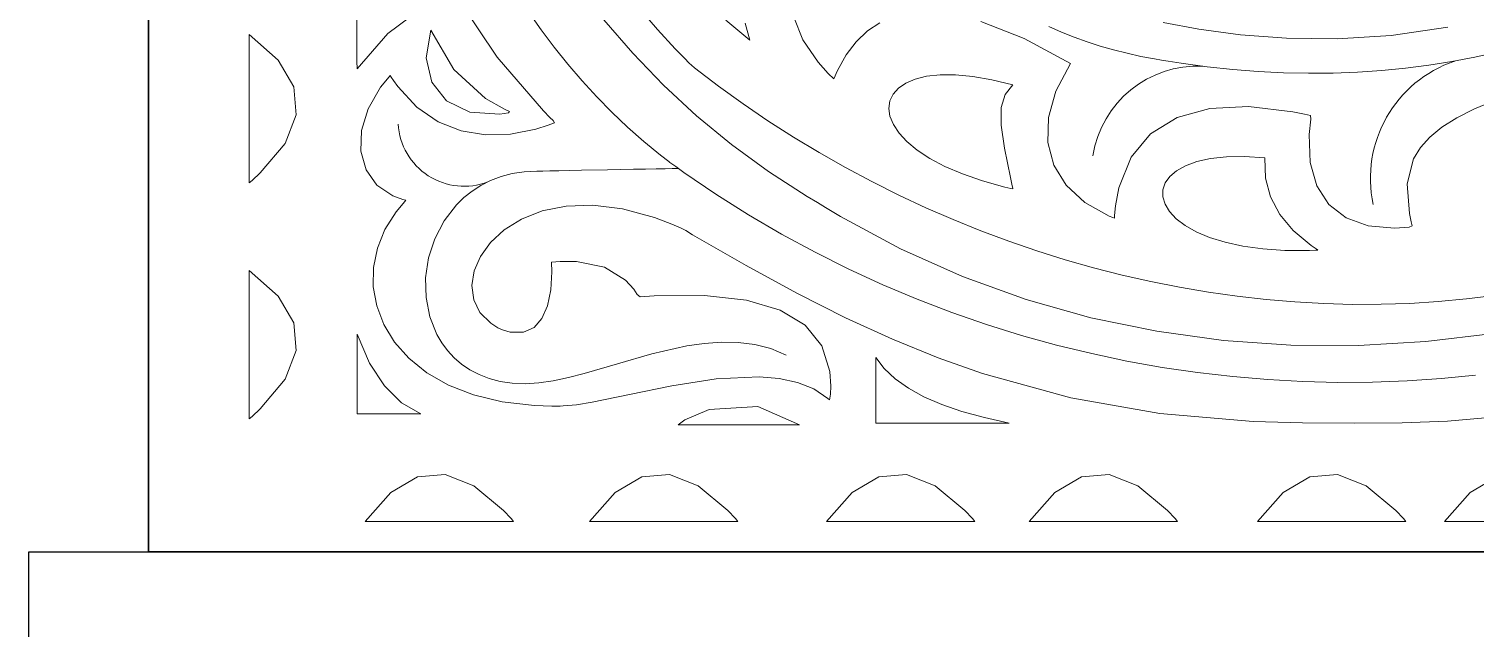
# Model space of a CAD drawing. Header units: inches. Extents: x 249 to 1192, y -18 to 440.
# Drawn here: x 613.858 to 614.463, y 260.106 to 260.357 of the extents above; entities that cross this region are included whole.
import ezdxf

# ---------------------------------------------------------------- set-up
doc = ezdxf.new("R2010")
doc.units = ezdxf.units.IN
doc.header["$MEASUREMENT"] = 0
doc.layers.add('KACA', color=141, linetype='Continuous', lineweight=30)
doc.layers.add('KOLOM', color=5, linetype='Continuous')

# ---------------------------------------------------------------- blocks, each defined once
blk = doc.blocks.new('GORGA')
blk.add_lwpolyline([(366.59218, 151.19092), (367.59218, 151.19092), (367.59218, 149.19092), (366.59218, 149.19092)], close=True)
blk.add_lwpolyline([(366.59218, 151.19092), (367.59218, 151.19092), (367.59218, 149.19092), (366.59218, 149.19092)], close=True)
at = {"lineweight": 9}
for points in [[(367.0295, 149.28214), (367.05773, 149.27877), (367.08602, 149.27715), (367.11429, 149.2773), (367.14243, 149.27928), (367.17032, 149.2831), (367.19789, 149.2888), (367.22501, 149.29643), (367.25159, 149.30601), (367.27753, 149.31758), (367.30272, 149.33117), (367.30889, 149.33489), (367.31234, 149.33698), (367.31654, 149.33947), (367.33282, 149.34995), (367.34828, 149.36123), (367.36291, 149.37326), (367.37669, 149.386), (367.38959, 149.3994), (367.40161, 149.41341)], [(367.04863, 149.41027), (367.07233, 149.40688), (367.0949, 149.40548), (367.11602, 149.4057), (367.13539, 149.40716), (367.15269, 149.40949), (367.16762, 149.41231)], [(367.0295, 149.28214), (367.05773, 149.27877), (367.08602, 149.27715), (367.11429, 149.2773), (367.14243, 149.27928), (367.17032, 149.2831), (367.19789, 149.2888), (367.22501, 149.29643), (367.25159, 149.30601), (367.27753, 149.31758), (367.30272, 149.33117), (367.30889, 149.33489), (367.31234, 149.33698), (367.31654, 149.33947), (367.33282, 149.34995), (367.34828, 149.36123), (367.36291, 149.37326), (367.37669, 149.386), (367.38959, 149.3994), (367.40161, 149.41341)], [(367.04863, 149.41027), (367.07233, 149.40688), (367.0949, 149.40548), (367.11602, 149.4057), (367.13539, 149.40716), (367.15269, 149.40949), (367.16762, 149.41231)], [(367.32214, 149.41444), (367.31839, 149.40501), (367.31198, 149.39562), (367.30781, 149.391), (367.30549, 149.38872), (367.30386, 149.39215), (367.30024, 149.39872), (367.29609, 149.40424), (367.2914, 149.40872), (367.28618, 149.41219)], [(367.24392, 149.41269), (367.22577, 149.40557), (367.20645, 149.39506), (367.21253, 149.38354), (367.21566, 149.37251), (367.21593, 149.36214), (367.21342, 149.35264), (367.20824, 149.3442), (367.20048, 149.33701), (367.19023, 149.33126), (367.18877, 149.33065), (367.18808, 149.33045), (367.18802, 149.3315), (367.18765, 149.33555), (367.18627, 149.34309), (367.18113, 149.35591), (367.17293, 149.3657), (367.16188, 149.37249), (367.14816, 149.37628), (367.13197, 149.37708), (367.11349, 149.37491), (367.10854, 149.3739), (367.10601, 149.37332), (367.10587, 149.37182), (367.10664, 149.36538), (367.10625, 149.35377), (367.10344, 149.344), (367.09833, 149.3362), (367.09111, 149.33054), (367.0819, 149.32716), (367.07088, 149.32621), (367.06474, 149.3267), (367.06346, 149.32716), (367.06392, 149.32894), (367.06469, 149.33237), (367.06565, 149.34477), (367.06293, 149.3553), (367.06006, 149.35999), (367.05612, 149.36437), (367.05107, 149.36849), (367.04484, 149.37239), (367.0374, 149.37612), (367.02869, 149.37974)], [(367.46225, 149.4215), (367.44625, 149.39781), (367.42693, 149.37529), (367.42427, 149.37259), (367.42292, 149.37125), (367.42235, 149.37034), (367.42495, 149.36937), (367.43018, 149.36771), (367.4407, 149.3656), (367.45114, 149.36528), (367.46129, 149.36692), (367.47093, 149.37071), (367.47987, 149.37684), (367.48788, 149.38549), (367.48972, 149.38806), (367.49061, 149.38942), (367.49105, 149.39009), (367.49154, 149.38956), (367.49511, 149.38519), (367.50033, 149.37614), (367.50304, 149.36707), (367.50328, 149.35842), (367.50114, 149.35067), (367.49666, 149.34428), (367.48991, 149.3397), (367.4857, 149.33824), (367.48457, 149.33797), (367.48566, 149.33653), (367.48859, 149.33302), (367.49328, 149.32562), (367.49642, 149.31782), (367.49803, 149.3098), (367.4981, 149.30171), (367.49665, 149.29371), (367.49368, 149.28596), (367.48919, 149.27861), (367.48318, 149.27184), (367.47567, 149.26579), (367.46666, 149.26062), (367.45616, 149.2565), (367.44416, 149.25358), (367.43068, 149.25203), (367.42338, 149.25181), (367.41993, 149.25184), (367.41872, 149.25187), (367.41316, 149.2524), (367.40656, 149.25349), (367.39093, 149.25671), (367.37316, 149.26035), (367.35463, 149.2632), (367.33667, 149.26407), (367.32833, 149.26338), (367.32064, 149.26174), (367.31378, 149.25901), (367.3079, 149.25503), (367.30724, 149.25444), (367.30707, 149.25512), (367.30691, 149.25682), (367.30676, 149.26012), (367.30713, 149.26632), (367.31052, 149.27706), (367.31745, 149.28562), (367.32792, 149.29198), (367.34194, 149.29615), (367.3595, 149.29813), (367.3806, 149.29792), (367.38643, 149.29753), (367.38775, 149.29849), (367.38917, 149.30069), (367.39254, 149.30453), (367.40139, 149.30992), (367.41306, 149.31229), (367.41995, 149.31234), (367.42361, 149.31203), (367.42349, 149.30796), (367.42391, 149.30039), (367.42524, 149.2938), (367.42754, 149.28848), (367.43087, 149.28469), (367.43527, 149.2827), (367.4408, 149.28278), (367.44401, 149.28369), (367.44601, 149.28455), (367.44899, 149.28644), (367.45348, 149.29099), (367.45609, 149.29633), (367.45688, 149.3022), (367.45593, 149.30833), (367.4533, 149.31445), (367.44906, 149.32029), (367.4433, 149.32558), (367.43606, 149.33005), (367.42744, 149.33344), (367.41749, 149.33546), (367.40629, 149.33586), (367.39391, 149.33437), (367.38041, 149.33071), (367.37327, 149.32798), (367.36961, 149.32638), (367.36739, 149.32522), (367.36452, 149.3235), (367.34219, 149.31056), (367.32092, 149.29901), (367.30056, 149.28879), (367.28093, 149.27982), (367.26187, 149.27205), (367.24319, 149.26541), (367.20636, 149.25523), (367.16909, 149.24874), (367.13002, 149.24542), (367.1094, 149.24477), (367.08783, 149.24472), (367.06766, 149.24488), (367.04867, 149.24555), (367.01227, 149.24876)], [(367.32214, 149.41444), (367.31839, 149.40501), (367.31198, 149.39562), (367.30781, 149.391), (367.30549, 149.38872), (367.30386, 149.39215), (367.30024, 149.39872), (367.29609, 149.40424), (367.2914, 149.40872), (367.28618, 149.41219)], [(367.24392, 149.41269), (367.22577, 149.40557), (367.20645, 149.39506), (367.21253, 149.38354), (367.21566, 149.37251), (367.21593, 149.36214), (367.21342, 149.35264), (367.20824, 149.3442), (367.20048, 149.33701), (367.19023, 149.33126), (367.18877, 149.33065), (367.18808, 149.33045), (367.18802, 149.3315), (367.18765, 149.33555), (367.18627, 149.34309), (367.18113, 149.35591), (367.17293, 149.3657), (367.16188, 149.37249), (367.14816, 149.37628), (367.13197, 149.37708), (367.11349, 149.37491), (367.10854, 149.3739), (367.10601, 149.37332), (367.10587, 149.37182), (367.10664, 149.36538), (367.10625, 149.35377), (367.10344, 149.344), (367.09833, 149.3362), (367.09111, 149.33054), (367.0819, 149.32716), (367.07088, 149.32621), (367.06474, 149.3267), (367.06346, 149.32716), (367.06392, 149.32894), (367.06469, 149.33237), (367.06565, 149.34477), (367.06293, 149.3553), (367.06006, 149.35999), (367.05612, 149.36437), (367.05107, 149.36849), (367.04484, 149.37239), (367.0374, 149.37612), (367.02869, 149.37974)], [(367.46225, 149.4215), (367.44625, 149.39781), (367.42693, 149.37529), (367.42427, 149.37259), (367.42292, 149.37125), (367.42235, 149.37034), (367.42495, 149.36937), (367.43018, 149.36771), (367.4407, 149.3656), (367.45114, 149.36528), (367.46129, 149.36692), (367.47093, 149.37071), (367.47987, 149.37684), (367.48788, 149.38549), (367.48972, 149.38806), (367.49061, 149.38942), (367.49105, 149.39009), (367.49154, 149.38956), (367.49511, 149.38519), (367.50033, 149.37614), (367.50304, 149.36707), (367.50328, 149.35842), (367.50114, 149.35067), (367.49666, 149.34428), (367.48991, 149.3397), (367.4857, 149.33824), (367.48457, 149.33797), (367.48566, 149.33653), (367.48859, 149.33302), (367.49328, 149.32562), (367.49642, 149.31782), (367.49803, 149.3098), (367.4981, 149.30171), (367.49665, 149.29371), (367.49368, 149.28596), (367.48919, 149.27861), (367.48318, 149.27184), (367.47567, 149.26579), (367.46666, 149.26062), (367.45616, 149.2565), (367.44416, 149.25358), (367.43068, 149.25203), (367.42338, 149.25181), (367.41993, 149.25184), (367.41872, 149.25187), (367.41316, 149.2524), (367.40656, 149.25349), (367.39093, 149.25671), (367.37316, 149.26035), (367.35463, 149.2632), (367.33667, 149.26407), (367.32833, 149.26338), (367.32064, 149.26174), (367.31378, 149.25901), (367.3079, 149.25503), (367.30724, 149.25444), (367.30707, 149.25512), (367.30691, 149.25682), (367.30676, 149.26012), (367.30713, 149.26632), (367.31052, 149.27706), (367.31745, 149.28562), (367.32792, 149.29198), (367.34194, 149.29615), (367.3595, 149.29813), (367.3806, 149.29792), (367.38643, 149.29753), (367.38775, 149.29849), (367.38917, 149.30069), (367.39254, 149.30453), (367.40139, 149.30992), (367.41306, 149.31229), (367.41995, 149.31234), (367.42361, 149.31203), (367.42349, 149.30796), (367.42391, 149.30039), (367.42524, 149.2938), (367.42754, 149.28848), (367.43087, 149.28469), (367.43527, 149.2827), (367.4408, 149.28278), (367.44401, 149.28369), (367.44601, 149.28455), (367.44899, 149.28644), (367.45348, 149.29099), (367.45609, 149.29633), (367.45688, 149.3022), (367.45593, 149.30833), (367.4533, 149.31445), (367.44906, 149.32029), (367.4433, 149.32558), (367.43606, 149.33005), (367.42744, 149.33344), (367.41749, 149.33546), (367.40629, 149.33586), (367.39391, 149.33437), (367.38041, 149.33071), (367.37327, 149.32798), (367.36961, 149.32638), (367.36739, 149.32522), (367.36452, 149.3235), (367.34219, 149.31056), (367.32092, 149.29901), (367.30056, 149.28879), (367.28093, 149.27982), (367.26187, 149.27205), (367.24319, 149.26541), (367.20636, 149.25523), (367.16909, 149.24874), (367.13002, 149.24542), (367.1094, 149.24477), (367.08783, 149.24472), (367.06766, 149.24488), (367.04867, 149.24555), (367.01227, 149.24876)], [(367.43321, 149.41672), (367.42794, 149.40921), (367.42244, 149.40189), (367.41673, 149.39478), (367.4108, 149.38788), (367.40466, 149.3812), (367.39831, 149.37474), (367.39175, 149.36853), (367.38498, 149.36255), (367.37802, 149.35683), (367.37446, 149.35407), (367.37401, 149.35373), (367.37324, 149.35316), (367.37157, 149.35197), (367.36824, 149.34959), (367.35477, 149.34044), (367.34112, 149.33182), (367.3273, 149.32373), (367.31332, 149.31616), (367.2992, 149.3091), (367.28495, 149.30256), (367.27059, 149.29652), (367.25613, 149.29099), (367.24159, 149.28595), (367.22697, 149.2814), (367.2123, 149.27734), (367.19759, 149.27376), (367.18285, 149.27066), (367.16809, 149.26802), (367.15334, 149.26586), (367.1386, 149.26415), (367.12389, 149.2629), (367.10922, 149.2621), (367.09461, 149.26175), (367.08008, 149.26184), (367.06562, 149.26236), (367.05127, 149.26332), (367.03704, 149.26469)], [(367.43321, 149.41672), (367.42794, 149.40921), (367.42244, 149.40189), (367.41673, 149.39478), (367.4108, 149.38788), (367.40466, 149.3812), (367.39831, 149.37474), (367.39175, 149.36853), (367.38498, 149.36255), (367.37802, 149.35683), (367.37446, 149.35407), (367.37401, 149.35373), (367.37324, 149.35316), (367.37157, 149.35197), (367.36824, 149.34959), (367.35477, 149.34044), (367.34112, 149.33182), (367.3273, 149.32373), (367.31332, 149.31616), (367.2992, 149.3091), (367.28495, 149.30256), (367.27059, 149.29652), (367.25613, 149.29099), (367.24159, 149.28595), (367.22697, 149.2814), (367.2123, 149.27734), (367.19759, 149.27376), (367.18285, 149.27066), (367.16809, 149.26802), (367.15334, 149.26586), (367.1386, 149.26415), (367.12389, 149.2629), (367.10922, 149.2621), (367.09461, 149.26175), (367.08008, 149.26184), (367.06562, 149.26236), (367.05127, 149.26332), (367.03704, 149.26469)], [(367.02801, 149.39983), (367.03735, 149.39775), (367.04686, 149.39594), (367.05652, 149.39441), (367.06632, 149.39315), (367.07626, 149.39219), (367.08634, 149.39151), (367.09655, 149.39113), (367.10688, 149.39104), (367.11732, 149.39126), (367.12788, 149.39178), (367.13853, 149.39261), (367.14929, 149.39376), (367.16014, 149.39523), (367.16559, 149.39608), (367.16835, 149.39654), (367.17127, 149.39701), (367.17707, 149.3981), (367.1828, 149.39937), (367.18845, 149.40081), (367.19402, 149.40242), (367.19951, 149.40421), (367.20493, 149.40615), (367.21026, 149.40826), (367.21551, 149.41053)], [(367.02801, 149.39983), (367.03735, 149.39775), (367.04686, 149.39594), (367.05652, 149.39441), (367.06632, 149.39315), (367.07626, 149.39219), (367.08634, 149.39151), (367.09655, 149.39113), (367.10688, 149.39104), (367.11732, 149.39126), (367.12788, 149.39178), (367.13853, 149.39261), (367.14929, 149.39376), (367.16014, 149.39523), (367.16559, 149.39608), (367.16835, 149.39654), (367.17127, 149.39701), (367.17707, 149.3981), (367.1828, 149.39937), (367.18845, 149.40081), (367.19402, 149.40242), (367.19951, 149.40421), (367.20493, 149.40615), (367.21026, 149.40826), (367.21551, 149.41053)], [(367.38622, 149.41749), (367.37922, 149.40929), (367.37183, 149.40124), (367.36798, 149.39729), (367.36602, 149.39532), (367.36503, 149.39435), (367.3638, 149.39337), (367.35373, 149.38567), (367.34345, 149.37827), (367.333, 149.37116), (367.32237, 149.36434), (367.31157, 149.35783), (367.30062, 149.35161), (367.28953, 149.3457), (367.2783, 149.34009), (367.26694, 149.3348), (367.25547, 149.32981), (367.2439, 149.32514), (367.23223, 149.32079), (367.22048, 149.31676), (367.20865, 149.31305), (367.19676, 149.30967), (367.18481, 149.30662), (367.17282, 149.3039), (367.1608, 149.30151), (367.14875, 149.29946), (367.13668, 149.29775), (367.12461, 149.29638), (367.11255, 149.29536), (367.1005, 149.29469), (367.08848, 149.29436), (367.07649, 149.29439), (367.06455, 149.29478), (367.05266, 149.29552), (367.04084, 149.29663), (367.02909, 149.2981)], [(367.38622, 149.41749), (367.37922, 149.40929), (367.37183, 149.40124), (367.36798, 149.39729), (367.36602, 149.39532), (367.36503, 149.39435), (367.3638, 149.39337), (367.35373, 149.38567), (367.34345, 149.37827), (367.333, 149.37116), (367.32237, 149.36434), (367.31157, 149.35783), (367.30062, 149.35161), (367.28953, 149.3457), (367.2783, 149.34009), (367.26694, 149.3348), (367.25547, 149.32981), (367.2439, 149.32514), (367.23223, 149.32079), (367.22048, 149.31676), (367.20865, 149.31305), (367.19676, 149.30967), (367.18481, 149.30662), (367.17282, 149.3039), (367.1608, 149.30151), (367.14875, 149.29946), (367.13668, 149.29775), (367.12461, 149.29638), (367.11255, 149.29536), (367.1005, 149.29469), (367.08848, 149.29436), (367.07649, 149.29439), (367.06455, 149.29478), (367.05266, 149.29552), (367.04084, 149.29663), (367.02909, 149.2981)], [(367.35068, 149.41326), (367.34059, 149.40488), (367.3425, 149.412)], [(367.35068, 149.41326), (367.34059, 149.40488), (367.3425, 149.412)], [(367.32544, 149.27317), (367.33185, 149.27588), (367.33852, 149.27761), (367.34541, 149.27847), (367.35246, 149.27857), (367.35965, 149.27803), (367.36691, 149.27696), (367.38153, 149.27364), (367.39595, 149.26952), (367.40985, 149.26548), (367.41649, 149.26376), (367.42286, 149.2624), (367.42893, 149.2615), (367.43465, 149.26118), (367.44003, 149.26143), (367.44503, 149.26217), (367.44964, 149.26337), (367.45388, 149.26499), (367.45774, 149.26699), (367.46123, 149.26936), (367.46435, 149.27204), (367.4671, 149.27502), (367.46949, 149.27826), (367.47152, 149.28173), (367.47449, 149.28922), (367.47605, 149.29723), (367.47621, 149.30551), (367.475, 149.31379), (367.47243, 149.32181), (367.46853, 149.32932), (367.46332, 149.33606), (367.46022, 149.33905), (367.45681, 149.34176), (367.45308, 149.34415), (367.44903, 149.34618), (367.44468, 149.34782), (367.44001, 149.34904), (367.43503, 149.34981), (367.42975, 149.3501), (367.42909, 149.35011), (367.42721, 149.35014), (367.42428, 149.3502), (367.42049, 149.35027), (367.41601, 149.35035), (367.411, 149.35044), (367.40012, 149.35064), (367.38924, 149.35085), (367.38424, 149.35094), (367.37975, 149.35102), (367.37596, 149.35109), (367.37304, 149.35114), (367.37116, 149.35118), (367.37049, 149.35119)], [(367.32544, 149.27317), (367.33185, 149.27588), (367.33852, 149.27761), (367.34541, 149.27847), (367.35246, 149.27857), (367.35965, 149.27803), (367.36691, 149.27696), (367.38153, 149.27364), (367.39595, 149.26952), (367.40985, 149.26548), (367.41649, 149.26376), (367.42286, 149.2624), (367.42893, 149.2615), (367.43465, 149.26118), (367.44003, 149.26143), (367.44503, 149.26217), (367.44964, 149.26337), (367.45388, 149.26499), (367.45774, 149.26699), (367.46123, 149.26936), (367.46435, 149.27204), (367.4671, 149.27502), (367.46949, 149.27826), (367.47152, 149.28173), (367.47449, 149.28922), (367.47605, 149.29723), (367.47621, 149.30551), (367.475, 149.31379), (367.47243, 149.32181), (367.46853, 149.32932), (367.46332, 149.33606), (367.46022, 149.33905), (367.45681, 149.34176), (367.45308, 149.34415), (367.44903, 149.34618), (367.44468, 149.34782), (367.44001, 149.34904), (367.43503, 149.34981), (367.42975, 149.3501), (367.42909, 149.35011), (367.42721, 149.35014), (367.42428, 149.3502), (367.42049, 149.35027), (367.41601, 149.35035), (367.411, 149.35044), (367.40012, 149.35064), (367.38924, 149.35085), (367.38424, 149.35094), (367.37975, 149.35102), (367.37596, 149.35109), (367.37304, 149.35114), (367.37116, 149.35118), (367.37049, 149.35119)]]:
    blk.add_lwpolyline(points, dxfattribs=at)
for points in [[(367.50528, 149.46911), (367.49338, 149.43835), (367.48585, 149.42628), (367.47789, 149.41817), (367.49206, 149.40762), (367.50493, 149.39288), (367.50494, 149.39616), (367.50498, 149.40479), (367.5051, 149.431), (367.50522, 149.4572), (367.50526, 149.46583), (367.50528, 149.46911)], [(367.50528, 149.46911), (367.49338, 149.43835), (367.48585, 149.42628), (367.47789, 149.41817), (367.49206, 149.40762), (367.50493, 149.39288), (367.50494, 149.39616), (367.50498, 149.40479), (367.5051, 149.431), (367.50522, 149.4572), (367.50526, 149.46583), (367.50528, 149.46911)], [(367.47404, 149.40908), (367.47604, 149.39748), (367.47369, 149.38737), (367.46745, 149.37954), (367.45778, 149.3748), (367.44514, 149.37396), (367.44157, 149.37446), (367.44107, 149.375), (367.44321, 149.37596), (367.4512, 149.38048), (367.46445, 149.39267), (367.47404, 149.40908)], [(367.47404, 149.40908), (367.47604, 149.39748), (367.47369, 149.38737), (367.46745, 149.37954), (367.45778, 149.3748), (367.44514, 149.37396), (367.44157, 149.37446), (367.44107, 149.375), (367.44321, 149.37596), (367.4512, 149.38048), (367.46445, 149.39267), (367.47404, 149.40908)], [(367.55009, 149.40722), (367.53787, 149.39646), (367.53129, 149.38529), (367.53036, 149.37371), (367.53505, 149.36172), (367.54539, 149.34932), (367.54885, 149.34616), (367.55009, 149.34514), (367.55009, 149.34579), (367.55009, 149.3548), (367.55009, 149.38756), (367.55009, 149.40149), (367.55009, 149.40722)], [(367.55009, 149.40722), (367.53787, 149.39646), (367.53129, 149.38529), (367.53036, 149.37371), (367.53505, 149.36172), (367.54539, 149.34932), (367.54885, 149.34616), (367.55009, 149.34514), (367.55009, 149.34579), (367.55009, 149.3548), (367.55009, 149.38756), (367.55009, 149.40149), (367.55009, 149.40722)], [(367.23052, 149.38614), (367.23931, 149.38833), (367.24733, 149.38972), (367.25456, 149.39039), (367.261, 149.39038), (367.26662, 149.38976), (367.27142, 149.38857), (367.27537, 149.38689), (367.27846, 149.38477), (367.28068, 149.38226), (367.28202, 149.37943), (367.28245, 149.37633), (367.28196, 149.37302), (367.28055, 149.36956), (367.27818, 149.36601), (367.27486, 149.36242), (367.27056, 149.35886), (367.26527, 149.35538), (367.25897, 149.35204), (367.25165, 149.3489), (367.2433, 149.34602), (367.23389, 149.34345), (367.23137, 149.34287), (367.23054, 149.34275), (367.23059, 149.34298), (367.2308, 149.3439), (367.2316, 149.34744), (367.23412, 149.35973), (367.23544, 149.36934), (367.23539, 149.37667), (367.2338, 149.38214), (367.23052, 149.38614)], [(367.23052, 149.38614), (367.23931, 149.38833), (367.24733, 149.38972), (367.25456, 149.39039), (367.261, 149.39038), (367.26662, 149.38976), (367.27142, 149.38857), (367.27537, 149.38689), (367.27846, 149.38477), (367.28068, 149.38226), (367.28202, 149.37943), (367.28245, 149.37633), (367.28196, 149.37302), (367.28055, 149.36956), (367.27818, 149.36601), (367.27486, 149.36242), (367.27056, 149.35886), (367.26527, 149.35538), (367.25897, 149.35204), (367.25165, 149.3489), (367.2433, 149.34602), (367.23389, 149.34345), (367.23137, 149.34287), (367.23054, 149.34275), (367.23059, 149.34298), (367.2308, 149.3439), (367.2316, 149.34744), (367.23412, 149.35973), (367.23544, 149.36934), (367.23539, 149.37667), (367.2338, 149.38214), (367.23052, 149.38614)], [(367.12516, 149.3557), (367.13368, 149.35621), (367.14124, 149.35607), (367.14786, 149.35534), (367.15354, 149.35409), (367.15827, 149.35238), (367.16205, 149.35028), (367.16489, 149.34785), (367.16679, 149.34517), (367.16775, 149.3423), (367.16777, 149.3393), (367.16686, 149.33624), (367.16501, 149.33318), (367.16223, 149.3302), (367.15851, 149.32736), (367.15387, 149.32472), (367.14829, 149.32236), (367.14179, 149.32033), (367.13436, 149.31871), (367.126, 149.31755), (367.11672, 149.31693), (367.10652, 149.31692), (367.10383, 149.31702), (367.10296, 149.31709), (367.1031, 149.31718), (367.10365, 149.31754), (367.1058, 149.319), (367.11325, 149.3252), (367.11891, 149.33198), (367.12278, 149.33932), (367.12487, 149.34722), (367.12516, 149.3557)], [(367.12516, 149.3557), (367.13368, 149.35621), (367.14124, 149.35607), (367.14786, 149.35534), (367.15354, 149.35409), (367.15827, 149.35238), (367.16205, 149.35028), (367.16489, 149.34785), (367.16679, 149.34517), (367.16775, 149.3423), (367.16777, 149.3393), (367.16686, 149.33624), (367.16501, 149.33318), (367.16223, 149.3302), (367.15851, 149.32736), (367.15387, 149.32472), (367.14829, 149.32236), (367.14179, 149.32033), (367.13436, 149.31871), (367.126, 149.31755), (367.11672, 149.31693), (367.10652, 149.31692), (367.10383, 149.31702), (367.10296, 149.31709), (367.1031, 149.31718), (367.10365, 149.31754), (367.1058, 149.319), (367.11325, 149.3252), (367.11891, 149.33198), (367.12278, 149.33932), (367.12487, 149.34722), (367.12516, 149.3557)], [(367.55009, 149.30852), (367.53787, 149.29776), (367.53129, 149.28659), (367.53036, 149.27501), (367.53505, 149.26302), (367.54539, 149.25062), (367.54885, 149.24746), (367.55009, 149.24645), (367.55009, 149.2471), (367.55009, 149.25611), (367.55009, 149.28887), (367.55009, 149.30279), (367.55009, 149.30852)], [(367.55009, 149.30852), (367.53787, 149.29776), (367.53129, 149.28659), (367.53036, 149.27501), (367.53505, 149.26302), (367.54539, 149.25062), (367.54885, 149.24746), (367.55009, 149.24645), (367.55009, 149.2471), (367.55009, 149.25611), (367.55009, 149.28887), (367.55009, 149.30279), (367.55009, 149.30852)], [(367.47824, 149.24858), (367.47938, 149.24858), (367.48241, 149.24858), (367.49158, 149.24858), (367.50076, 149.24858), (367.50378, 149.24858), (367.50493, 149.24858), (367.50493, 149.25002), (367.50493, 149.25379), (367.50493, 149.26525), (367.50493, 149.27671), (367.50493, 149.28049), (367.50493, 149.28192), (367.49968, 149.26984), (367.49348, 149.26026), (367.48633, 149.25317), (367.47824, 149.24858)], [(367.47824, 149.24858), (367.47938, 149.24858), (367.48241, 149.24858), (367.49158, 149.24858), (367.50076, 149.24858), (367.50378, 149.24858), (367.50493, 149.24858), (367.50493, 149.25002), (367.50493, 149.25379), (367.50493, 149.26525), (367.50493, 149.27671), (367.50493, 149.28049), (367.50493, 149.28192), (367.49968, 149.26984), (367.49348, 149.26026), (367.48633, 149.25317), (367.47824, 149.24858)], [(367.2879, 149.27212), (367.2879, 149.27095), (367.2879, 149.26784), (367.2879, 149.25843), (367.2879, 149.24901), (367.2879, 149.24591), (367.2879, 149.24473), (367.28727, 149.24473), (367.2855, 149.24473), (367.27918, 149.24473), (367.27024, 149.24473), (367.25999, 149.24473), (367.24974, 149.24473), (367.24079, 149.24473), (367.23447, 149.24473), (367.2327, 149.24473), (367.23207, 149.24473), (367.24246, 149.24698), (367.25188, 149.24956), (367.26032, 149.25247), (367.26778, 149.25573), (367.27428, 149.25932), (367.27979, 149.26325), (367.28433, 149.26752), (367.2879, 149.27212)], [(367.2879, 149.27212), (367.2879, 149.27095), (367.2879, 149.26784), (367.2879, 149.25843), (367.2879, 149.24901), (367.2879, 149.24591), (367.2879, 149.24473), (367.28727, 149.24473), (367.2855, 149.24473), (367.27918, 149.24473), (367.27024, 149.24473), (367.25999, 149.24473), (367.24974, 149.24473), (367.24079, 149.24473), (367.23447, 149.24473), (367.2327, 149.24473), (367.23207, 149.24473), (367.24246, 149.24698), (367.25188, 149.24956), (367.26032, 149.25247), (367.26778, 149.25573), (367.27428, 149.25932), (367.27979, 149.26325), (367.28433, 149.26752), (367.2879, 149.27212)], [(367.31984, 149.24403), (367.33722, 149.25159), (367.35754, 149.25035), (367.36779, 149.24605), (367.37055, 149.24403), (367.36311, 149.24403), (367.33607, 149.24403), (367.32457, 149.24403), (367.31984, 149.24403)], [(367.31984, 149.24403), (367.33722, 149.25159), (367.35754, 149.25035), (367.36779, 149.24605), (367.37055, 149.24403), (367.36311, 149.24403), (367.33607, 149.24403), (367.32457, 149.24403), (367.31984, 149.24403)], [(367.04996, 149.2035), (367.0392, 149.21571), (367.02803, 149.22229), (367.01645, 149.22323), (367.00446, 149.21853), (366.99206, 149.20819), (366.9889, 149.20473), (366.98789, 149.2035), (366.98854, 149.2035), (366.99755, 149.2035), (367.03031, 149.2035), (367.04423, 149.2035), (367.04996, 149.2035)], [(367.04996, 149.2035), (367.0392, 149.21571), (367.02803, 149.22229), (367.01645, 149.22323), (367.00446, 149.21853), (366.99206, 149.20819), (366.9889, 149.20473), (366.98789, 149.2035), (366.98854, 149.2035), (366.99755, 149.2035), (367.03031, 149.2035), (367.04423, 149.2035), (367.04996, 149.2035)], [(367.12819, 149.2035), (367.11743, 149.21571), (367.10626, 149.22229), (367.09468, 149.22323), (367.08269, 149.21853), (367.07029, 149.20819), (367.06713, 149.20473), (367.06611, 149.2035), (367.06677, 149.2035), (367.07577, 149.2035), (367.10854, 149.2035), (367.12246, 149.2035), (367.12819, 149.2035)], [(367.12819, 149.2035), (367.11743, 149.21571), (367.10626, 149.22229), (367.09468, 149.22323), (367.08269, 149.21853), (367.07029, 149.20819), (367.06713, 149.20473), (367.06611, 149.2035), (367.06677, 149.2035), (367.07577, 149.2035), (367.10854, 149.2035), (367.12246, 149.2035), (367.12819, 149.2035)], [(367.22371, 149.2035), (367.21295, 149.21571), (367.20178, 149.22229), (367.1902, 149.22323), (367.17821, 149.21853), (367.16581, 149.20819), (367.16265, 149.20473), (367.16163, 149.2035), (367.16229, 149.2035), (367.17129, 149.2035), (367.20405, 149.2035), (367.21798, 149.2035), (367.22371, 149.2035)], [(367.22371, 149.2035), (367.21295, 149.21571), (367.20178, 149.22229), (367.1902, 149.22323), (367.17821, 149.21853), (367.16581, 149.20819), (367.16265, 149.20473), (367.16163, 149.2035), (367.16229, 149.2035), (367.17129, 149.2035), (367.20405, 149.2035), (367.21798, 149.2035), (367.22371, 149.2035)], [(367.30854, 149.2035), (367.29778, 149.21571), (367.2866, 149.22229), (367.27502, 149.22323), (367.26304, 149.21853), (367.25064, 149.20819), (367.24747, 149.20473), (367.24646, 149.2035), (367.24711, 149.2035), (367.25612, 149.2035), (367.28888, 149.2035), (367.3028, 149.2035), (367.30854, 149.2035)], [(367.30854, 149.2035), (367.29778, 149.21571), (367.2866, 149.22229), (367.27502, 149.22323), (367.26304, 149.21853), (367.25064, 149.20819), (367.24747, 149.20473), (367.24646, 149.2035), (367.24711, 149.2035), (367.25612, 149.2035), (367.28888, 149.2035), (367.3028, 149.2035), (367.30854, 149.2035)], [(367.40769, 149.2035), (367.39693, 149.21571), (367.38576, 149.22229), (367.37418, 149.22323), (367.36219, 149.21853), (367.34979, 149.20819), (367.34663, 149.20473), (367.34561, 149.2035), (367.34627, 149.2035), (367.35527, 149.2035), (367.38803, 149.2035), (367.40196, 149.2035), (367.40769, 149.2035)], [(367.40769, 149.2035), (367.39693, 149.21571), (367.38576, 149.22229), (367.37418, 149.22323), (367.36219, 149.21853), (367.34979, 149.20819), (367.34663, 149.20473), (367.34561, 149.2035), (367.34627, 149.2035), (367.35527, 149.2035), (367.38803, 149.2035), (367.40196, 149.2035), (367.40769, 149.2035)], [(367.50152, 149.2035), (367.49075, 149.21571), (367.47958, 149.22229), (367.468, 149.22323), (367.45601, 149.21853), (367.44362, 149.20819), (367.44045, 149.20473), (367.43944, 149.2035), (367.44009, 149.2035), (367.4491, 149.2035), (367.48186, 149.2035), (367.49578, 149.2035), (367.50152, 149.2035)], [(367.50152, 149.2035), (367.49075, 149.21571), (367.47958, 149.22229), (367.468, 149.22323), (367.45601, 149.21853), (367.44362, 149.20819), (367.44045, 149.20473), (367.43944, 149.2035), (367.44009, 149.2035), (367.4491, 149.2035), (367.48186, 149.2035), (367.49578, 149.2035), (367.50152, 149.2035)]]:
    blk.add_lwpolyline(points, close=True, dxfattribs=at)
for points in [[(367.07983, 149.33613, 0.381336), (367.04567, 149.39615)], [(367.07983, 149.33613, 0.381336), (367.04567, 149.39615)], [(367.19705, 149.35654, 0.38288), (367.15109, 149.39398)], [(367.19705, 149.35654, 0.38288), (367.15109, 149.39398)], [(367.48768, 149.36979, -0.510528), (367.45018, 149.34565)], [(367.48768, 149.36979, -0.510528), (367.45018, 149.34565)]]:
    blk.add_lwpolyline(points, format="xyb", dxfattribs=at)
blk = doc.blocks.new('tampak depan')
at = {"layer": 'KOLOM'}
for points in [[(699.59818, 336.96691), (700.59818, 336.96691), (700.59818, 334.96691), (699.59818, 334.96691)], [(699.54818, 334.96691), (700.64818, 334.96691), (700.64818, 334.86691), (699.54818, 334.86691)]]:
    blk.add_lwpolyline(points, close=True, dxfattribs=at)
at = {"layer": 'KACA', "xscale": -1}
blk.add_blockref('GORGA', (1067.19036, 185.776), dxfattribs=at)

msp = doc.modelspace()

# ---------------------------------------------------------------- block references
at = {"layer": 'KOLOM'}
msp.add_blockref('tampak depan', (-85.68993, -74.82902), dxfattribs=at)

doc.saveas('drawing.dxf')
